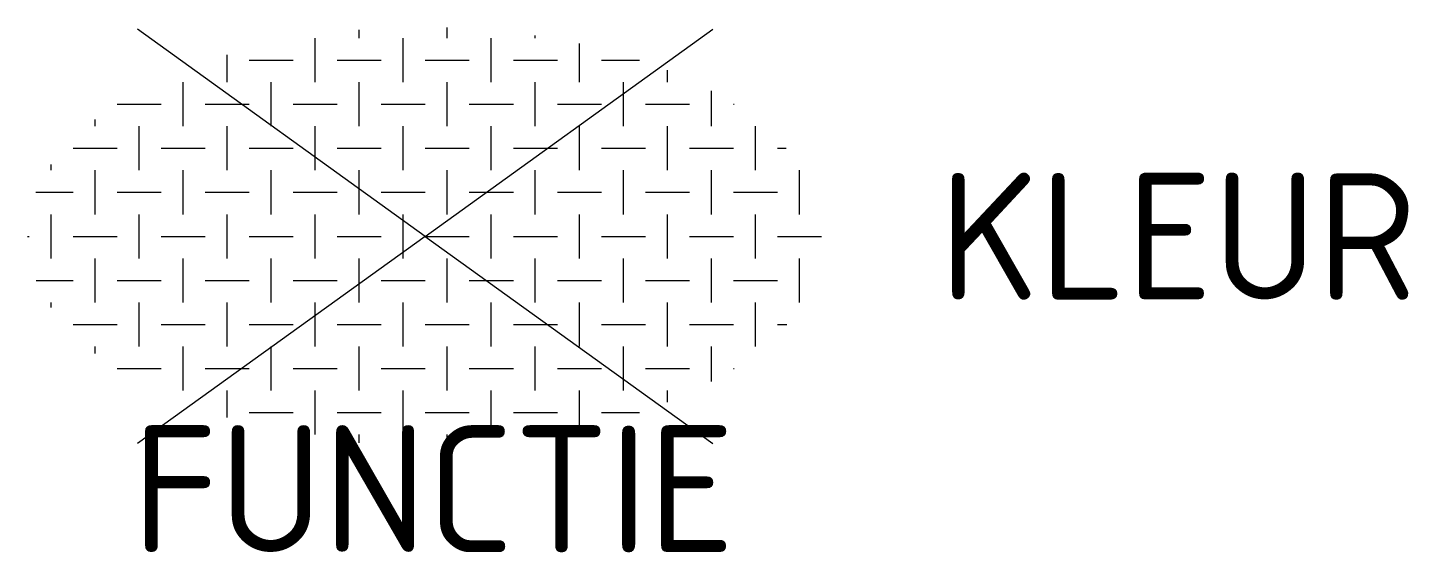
# Model space of a CAD drawing. Extents: x -5.6 to 14, y -4.5 to 3.
import ezdxf
from ezdxf.enums import TextEntityAlignment as Align

# ---------------------------------------------------------------- set-up
doc = ezdxf.new("R2010")
doc.units = 0
doc.styles.add('NLCS-ISO', font='NLCS-ISO.ttf')

msp = doc.modelspace()

# ---------------------------------------------------------------- linework, layer by layer
for p, q in [((0.312, 2.812), (0.312, 2.962)), ((0, 0), (-4.084, 2.94)), ((-1.563, 2.5), (-1.563, 2.812)), ((-0.938, 2.812), (-0.938, 2.93)), ((-0.313, 2.5), (-0.313, 2.812)), ((0, 0), (4.084, 2.94)), ((0.937, 2.5), (0.937, 2.812)), ((1.562, 2.812), (1.562, 2.852)), ((-2.813, 2.5), (-2.813, 2.574)), ((2.187, 2.5), (2.187, 2.738)), ((-2.813, 2.187), (-2.813, 2.5)), ((-2.5, 2.5), (-1.875, 2.5)), ((-1.563, 2.187), (-1.563, 2.5)), ((-1.25, 2.5), (-0.625, 2.5)), ((-0.313, 2.187), (-0.313, 2.5)), ((0, 2.5), (0.625, 2.5)), ((0.937, 2.187), (0.937, 2.5)), ((1.25, 2.5), (1.875, 2.5)), ((2.187, 2.187), (2.187, 2.5)), ((2.5, 2.5), (3.039, 2.5)), ((3.437, 2.187), (3.437, 2.358)), ((-3.438, 1.562), (-3.438, 2.187)), ((-2.188, 1.562), (-2.188, 2.187)), ((-0.938, 1.562), (-0.938, 2.187)), ((0.312, 1.562), (0.312, 2.187)), ((1.562, 1.562), (1.562, 2.187)), ((2.812, 1.562), (2.812, 2.187)), ((4.062, 1.562), (4.062, 2.063)), ((-4.375, 1.875), (-3.75, 1.875)), ((-3.125, 1.875), (-2.5, 1.875)), ((-1.875, 1.875), (-1.25, 1.875)), ((-0.625, 1.875), (0, 1.875)), ((0.625, 1.875), (1.25, 1.875)), ((1.875, 1.875), (2.5, 1.875)), ((3.125, 1.875), (3.75, 1.875)), ((4.375, 1.875), (4.383, 1.875)), ((-4.688, 1.562), (-4.688, 1.658)), ((-4.063, 1.25), (-4.063, 1.562)), ((-2.813, 1.25), (-2.813, 1.562)), ((-1.563, 1.25), (-1.563, 1.562)), ((-0.313, 1.25), (-0.313, 1.562)), ((0.937, 1.25), (0.937, 1.562)), ((2.187, 1.25), (2.187, 1.562)), ((3.437, 1.25), (3.437, 1.562)), ((4.687, 1.25), (4.687, 1.562)), ((-5, 1.25), (-4.375, 1.25)), ((-4.063, 0.937), (-4.063, 1.25)), ((-3.75, 1.25), (-3.125, 1.25)), ((-2.813, 0.937), (-2.813, 1.25)), ((-2.5, 1.25), (-1.875, 1.25)), ((-1.563, 0.937), (-1.563, 1.25)), ((-1.25, 1.25), (-0.625, 1.25)), ((-0.313, 0.937), (-0.313, 1.25)), ((0, 1.25), (0.625, 1.25)), ((0.937, 0.937), (0.937, 1.25)), ((1.25, 1.25), (1.875, 1.25)), ((2.187, 0.937), (2.187, 1.25)), ((2.5, 1.25), (3.125, 1.25)), ((3.437, 0.937), (3.437, 1.25)), ((3.75, 1.25), (4.375, 1.25)), ((4.687, 0.937), (4.687, 1.25)), ((5, 1.25), (5.123, 1.25)), ((-5.313, 0.937), (-5.313, 1.022)), ((-4.688, 0.312), (-4.688, 0.937)), ((-3.438, 0.312), (-3.438, 0.937)), ((-2.188, 0.312), (-2.188, 0.937)), ((-0.938, 0.312), (-0.938, 0.937)), ((0.312, 0.312), (0.312, 0.937)), ((1.562, 0.312), (1.562, 0.937)), ((2.812, 0.312), (2.812, 0.937)), ((4.062, 0.312), (4.062, 0.937)), ((5.312, 0.312), (5.312, 0.937)), ((-5.53, 0.625), (-5, 0.625)), ((-4.375, 0.625), (-3.75, 0.625)), ((-3.125, 0.625), (-2.5, 0.625)), ((-1.875, 0.625), (-1.25, 0.625)), ((-0.625, 0.625), (0, 0.625)), ((0.625, 0.625), (1.25, 0.625)), ((1.875, 0.625), (2.5, 0.625)), ((3.125, 0.625), (3.75, 0.625)), ((4.375, 0.625), (5, 0.625)), ((-5.313, 0), (-5.313, 0.312)), ((-4.063, 0), (-4.063, 0.312)), ((-2.813, 0), (-2.813, 0.312)), ((-1.563, 0), (-1.563, 0.312)), ((-0.313, 0), (-0.313, 0.312)), ((0.937, 0), (0.937, 0.312)), ((2.187, 0), (2.187, 0.312)), ((3.437, 0), (3.437, 0.312)), ((4.687, 0), (4.687, 0.312)), ((-5.646, 0), (-5.625, 0)), ((-5.313, -0.313), (-5.313, 0)), ((-5, 0), (-4.375, 0)), ((0, 0), (-4.084, -2.94)), ((-4.063, -0.313), (-4.063, 0)), ((-3.75, 0), (-3.125, 0)), ((-2.813, -0.313), (-2.813, 0)), ((-2.5, 0), (-1.875, 0)), ((-1.563, -0.313), (-1.563, 0)), ((-1.25, 0), (-0.625, 0)), ((-0.313, -0.313), (-0.313, 0)), ((0, 0), (0.625, 0)), ((0, 0), (4.084, -2.94)), ((0.937, -0.313), (0.937, 0)), ((1.25, 0), (1.875, 0)), ((2.187, -0.313), (2.187, 0)), ((2.5, 0), (3.125, 0)), ((3.437, -0.313), (3.437, 0)), ((3.75, 0), (4.375, 0)), ((4.687, -0.313), (4.687, 0)), ((5, 0), (5.625, 0)), ((-4.688, -0.938), (-4.688, -0.313)), ((-3.438, -0.938), (-3.438, -0.313)), ((-2.188, -0.938), (-2.188, -0.313)), ((-0.938, -0.938), (-0.938, -0.313)), ((0.312, -0.938), (0.312, -0.313)), ((1.562, -0.938), (1.562, -0.313)), ((2.812, -0.938), (2.812, -0.313)), ((4.062, -0.938), (4.062, -0.313)), ((5.312, -0.938), (5.312, -0.313)), ((-5.523, -0.625), (-5, -0.625)), ((-4.375, -0.625), (-3.75, -0.625)), ((-3.125, -0.625), (-2.5, -0.625)), ((-1.875, -0.625), (-1.25, -0.625)), ((-0.625, -0.625), (0, -0.625)), ((0.625, -0.625), (1.25, -0.625)), ((1.875, -0.625), (2.5, -0.625)), ((3.125, -0.625), (3.75, -0.625)), ((4.375, -0.625), (5, -0.625)), ((-5.313, -1.009), (-5.313, -0.938)), ((-4.063, -1.25), (-4.063, -0.938)), ((-2.813, -1.25), (-2.813, -0.938)), ((-1.563, -1.25), (-1.563, -0.938)), ((-0.313, -1.25), (-0.313, -0.938)), ((0.937, -1.25), (0.937, -0.938)), ((2.187, -1.25), (2.187, -0.938)), ((3.437, -1.25), (3.437, -0.938)), ((4.687, -1.25), (4.687, -0.938)), ((-5, -1.25), (-4.375, -1.25)), ((-4.063, -1.563), (-4.063, -1.25)), ((-3.75, -1.25), (-3.125, -1.25)), ((-2.813, -1.563), (-2.813, -1.25)), ((-2.5, -1.25), (-1.875, -1.25)), ((-1.563, -1.563), (-1.563, -1.25)), ((-1.25, -1.25), (-0.625, -1.25)), ((-0.313, -1.563), (-0.313, -1.25)), ((0, -1.25), (0.625, -1.25)), ((0.937, -1.563), (0.937, -1.25)), ((1.25, -1.25), (1.875, -1.25)), ((2.187, -1.563), (2.187, -1.25)), ((2.5, -1.25), (3.125, -1.25)), ((3.437, -1.563), (3.437, -1.25)), ((3.75, -1.25), (4.375, -1.25)), ((4.687, -1.563), (4.687, -1.25)), ((5, -1.25), (5.133, -1.25)), ((-4.688, -1.661), (-4.688, -1.563)), ((-3.438, -2.188), (-3.438, -1.563)), ((-2.188, -2.188), (-2.188, -1.563)), ((-0.938, -2.188), (-0.938, -1.563)), ((0.312, -2.188), (0.312, -1.563)), ((1.562, -2.188), (1.562, -1.563)), ((2.812, -2.188), (2.812, -1.563)), ((4.062, -2.06), (4.062, -1.563)), ((-4.375, -1.875), (-3.75, -1.875)), ((-3.125, -1.875), (-2.5, -1.875)), ((-1.875, -1.875), (-1.25, -1.875)), ((-0.625, -1.875), (0, -1.875)), ((0.625, -1.875), (1.25, -1.875)), ((1.875, -1.875), (2.5, -1.875)), ((3.125, -1.875), (3.75, -1.875)), ((4.375, -1.875), (4.384, -1.875)), ((-2.813, -2.5), (-2.813, -2.188)), ((-1.563, -2.5), (-1.563, -2.188)), ((-0.313, -2.5), (-0.313, -2.188)), ((0.937, -2.5), (0.937, -2.188)), ((2.187, -2.5), (2.187, -2.188)), ((3.437, -2.354), (3.437, -2.188)), ((-2.813, -2.572), (-2.813, -2.5)), ((-2.5, -2.5), (-1.875, -2.5)), ((-1.563, -2.813), (-1.563, -2.5)), ((-1.25, -2.5), (-0.625, -2.5)), ((-0.313, -2.813), (-0.313, -2.5)), ((0, -2.5), (0.625, -2.5)), ((0.937, -2.813), (0.937, -2.5)), ((1.25, -2.5), (1.875, -2.5)), ((2.187, -2.735), (2.187, -2.5)), ((2.5, -2.5), (3.043, -2.5)), ((-0.938, -2.928), (-0.938, -2.813)), ((0.312, -2.965), (0.312, -2.813)), ((1.562, -2.851), (1.562, -2.813))]:
    msp.add_line(p, q)

# ---------------------------------------------------------------- texts
at = {"style": 'NLCS-ISO'}
msp.add_attdef('KLEUR', text='', height=1.8, dxfattribs=at).set_placement((7.295, 0), align=Align.MIDDLE_LEFT)
at = {"style": 'NLCS-ISO', "flags": 1}
msp.add_attdef('FUNCTIE', text='', height=1.8, dxfattribs=at).set_placement((0.116, -3.585), align=Align.MIDDLE_CENTER)

doc.saveas('drawing.dxf')
